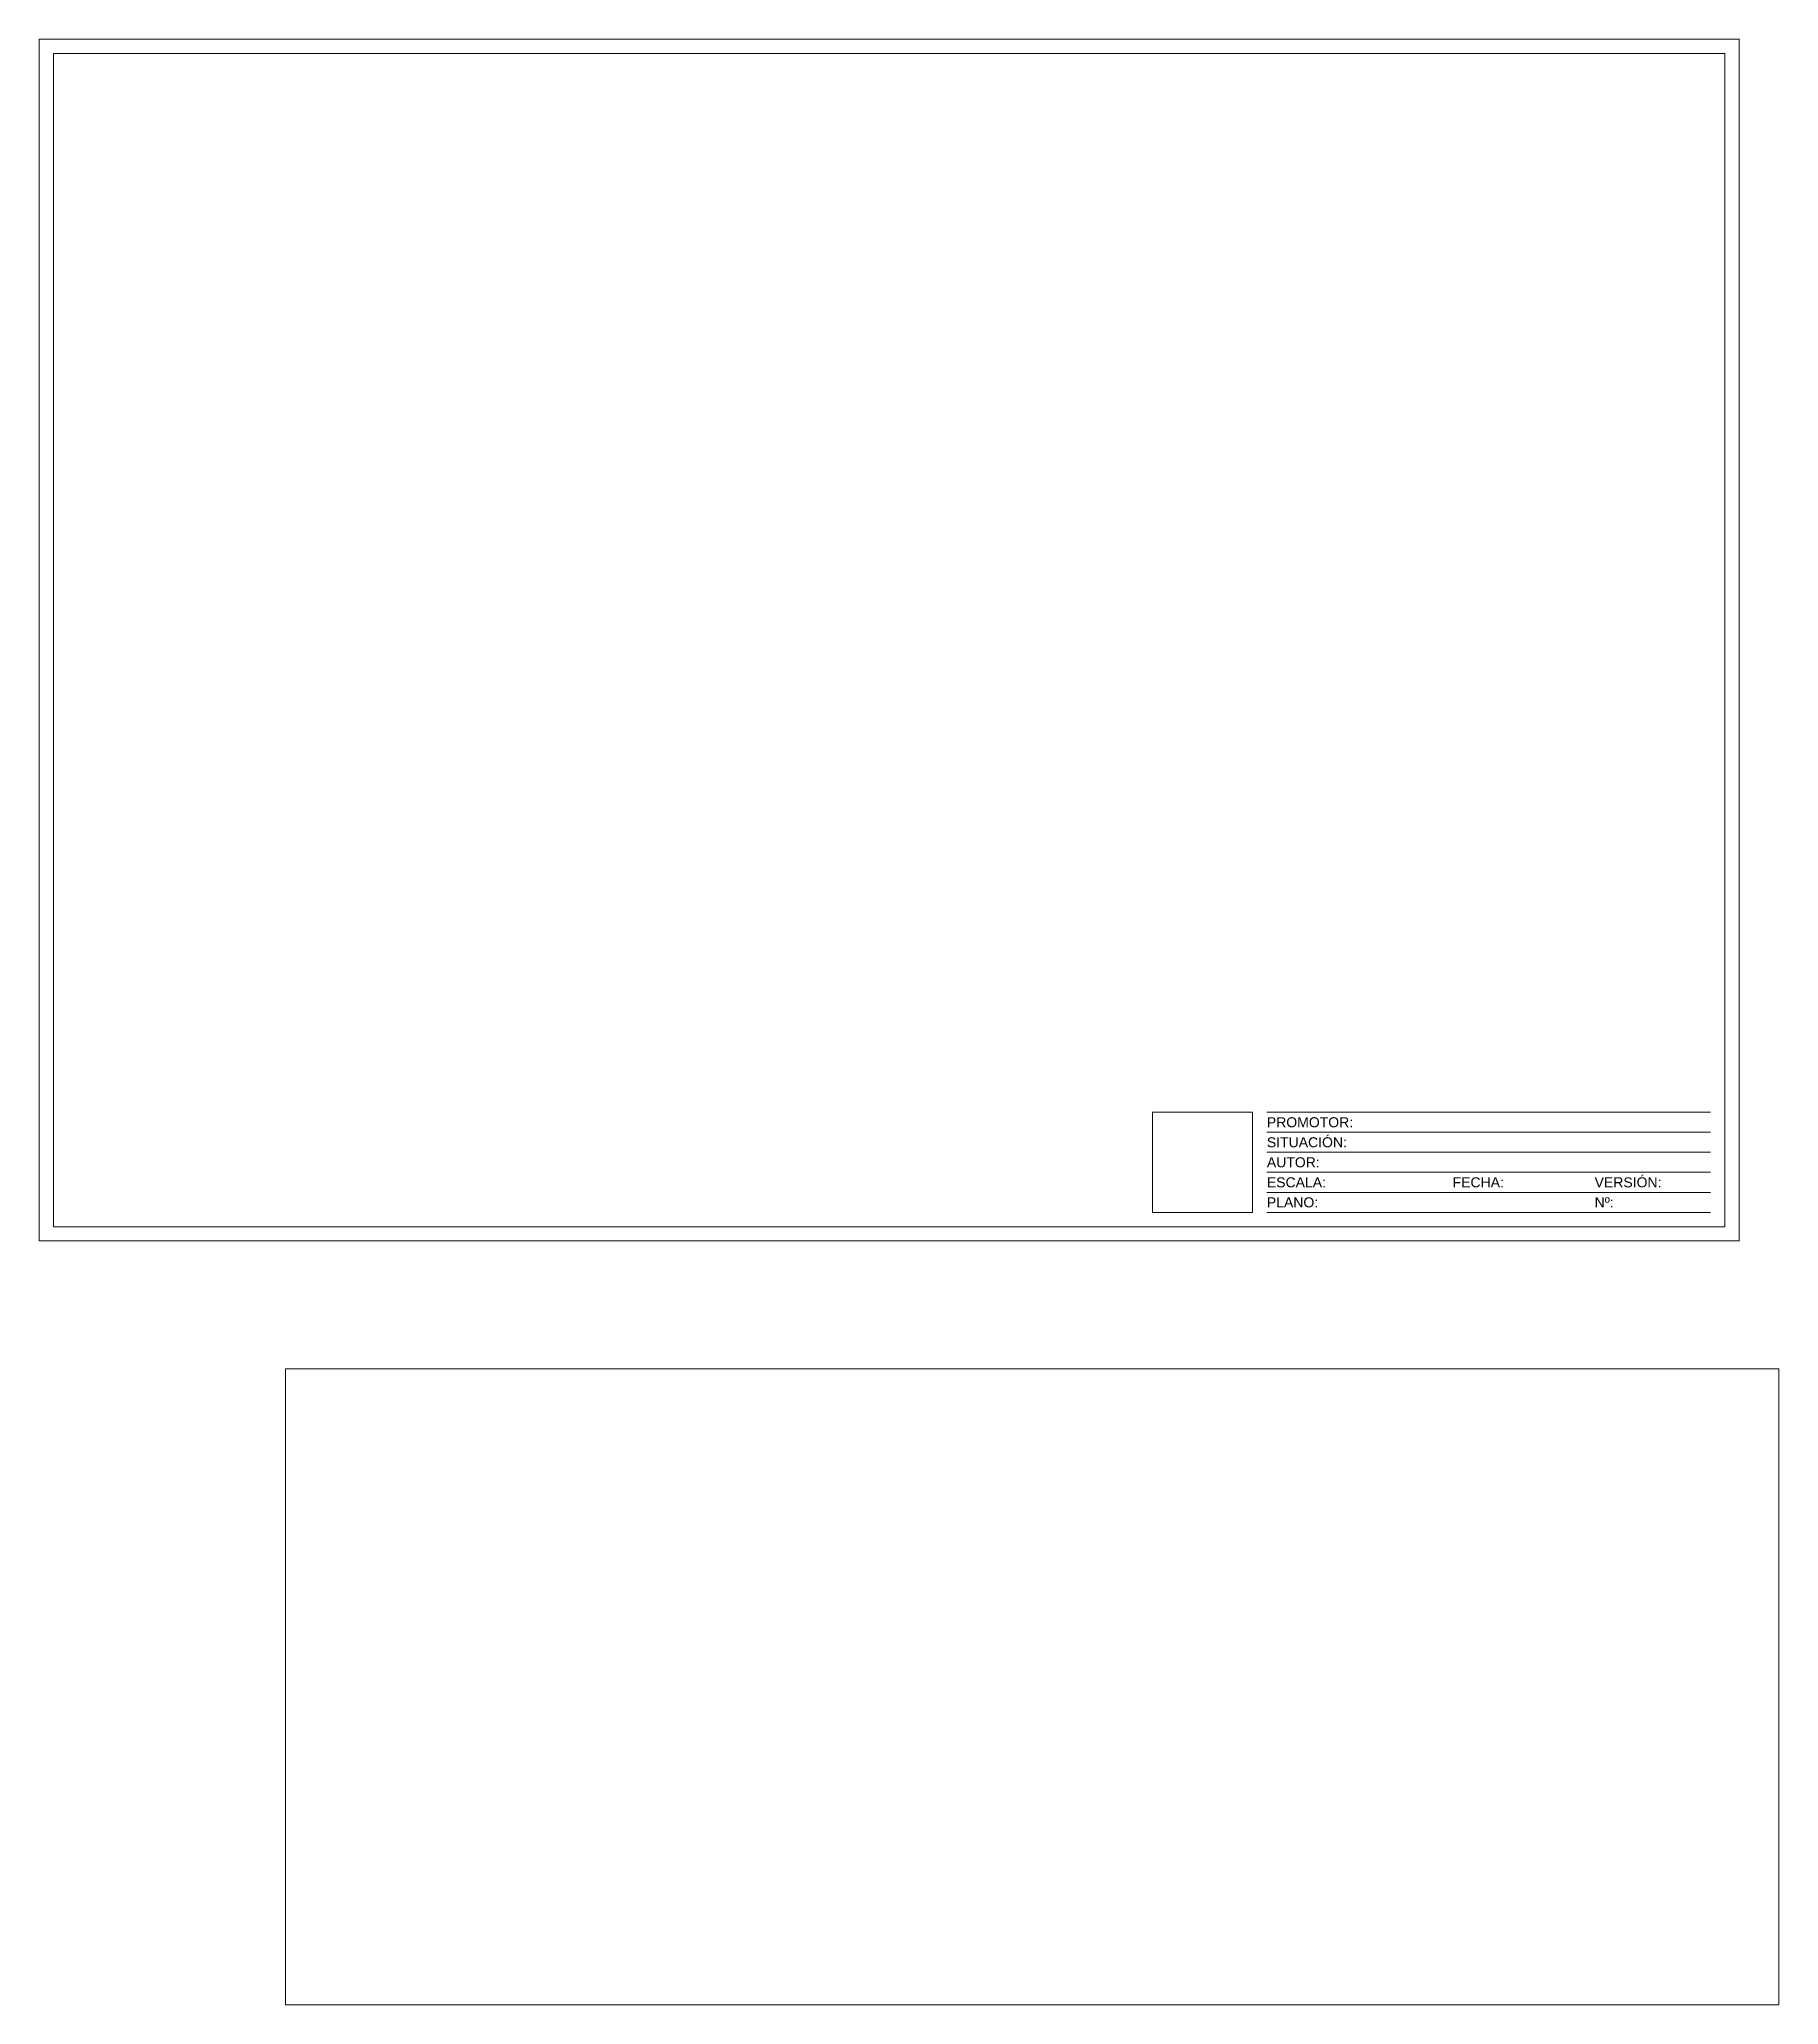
# Paper-space layout 'NO ELIMINAR - DATOS PLANTILLA' of a CAD drawing. Header units: metres. Extents: x -218 to 389, y -14 to 673.
# The model-space entities are those that its viewports show. They can reach past a viewport. Long polylines and large blocks are cut down to what shows.
import ezdxf
from ezdxf.enums import TextEntityAlignment as Align

# ---------------------------------------------------------------- set-up
doc = ezdxf.new("R2010")
doc.units = ezdxf.units.M
doc.layers.get('0').update_dxf_attribs({"color": 253, "lineweight": 0})
doc.layers.add('CAJETIN', color=7, linetype='Continuous', lineweight=0, true_color=0x000000)
doc.layers.add('ICT_INTERNA', color=170, linetype='Continuous', lineweight=0)
doc.styles.get("Standard").update_dxf_attribs({"font": 'arial.ttf'})

# ---------------------------------------------------------------- blocks, each defined once
blk = doc.blocks.new('*U96')
for p, q in [((-10, 45), (-165, 45)), ((-10, 38), (-165, 38)), ((-10, 31), (-165, 31)), ((-10, 24), (-165, 24)), ((-10, 17), (-165, 17)), ((-10, 10), (-165, 10))]:
    blk.add_line(p, q)
for points in [[(-594, 0), (0, 0), (0, 420), (-594, 420)], [(-589, 5), (-5, 5), (-5, 415), (-589, 415)], [(-170, 45), (-205, 45), (-205, 10), (-170, 10)]]:
    blk.add_lwpolyline(points, close=True)
for s, p in [('PROMOTOR:', (-165, 41.5)), ('SITUACIÓN:', (-165, 34.5)), ('AUTOR:', (-165, 27.5)), ('ESCALA:', (-165, 20.5)), ('FECHA:', (-100.09, 20.5)), ('VERSIÓN:', (-50.46, 20.5)), ('PLANO:', (-165, 13.5)), ('Nº:', (-50.46, 13.5))]:
    blk.add_text(s, height=3.5).set_placement(p, align=Align.MIDDLE_LEFT)
at = {"lineweight": 30, "flags": 104}
blk.add_attdef('NOMBRE_PROYECTO', text='', height=5, dxfattribs=at).set_placement((-165, 63.27), align=Align.TOP_LEFT)
for tag, p in [('PROMOTOR', (-133.74, 41.5)), ('SITUACION', (-133.74, 34.5)), ('AUTOR', (-133.74, 27.5)), ('1/X', (-133.74, 20.5)), ('XX/XX/XXXX', (-80.02, 20.5)), ('V.X', (-25.12, 20.5)), ('NOMBRE_PLANO', (-133.74, 13.5)), ('X', (-25.12, 13.48))]:
    blk.add_attdef(tag, text='', height=3.5).set_placement(p, align=Align.MIDDLE_LEFT)

msp = doc.modelspace()

# ---------------------------------------------------------------- linework, layer by layer
at = {"layer": 'ICT_INTERNA'}
msp.add_arc((0, 0), 2, 0, 0, dxfattribs=at)
msp.add_arc((0, 0), 2, 0, 0, dxfattribs=at)
msp.add_arc((0, 0), 2, 0, 0, dxfattribs=at)
msp.add_arc((0, 0), 2, 0, 0, dxfattribs=at)

psp = doc.layouts.new('NO ELIMINAR - DATOS PLANTILLA')

# ---------------------------------------------------------------- block references
at = {"layer": 'CAJETIN'}
psp.add_blockref('*U96', (375.53, 253.33), dxfattribs=at)

# ---------------------------------------------------------------- viewports
at = {"layer": '0', "view_target_point": (210, 148.5)}
psp.add_viewport(center=(128.5, 97.5), size=(521.79, 222.18), view_center_point=(64.593, -79.909), view_height=301.46616, dxfattribs=at)

doc.saveas('drawing.dxf')
